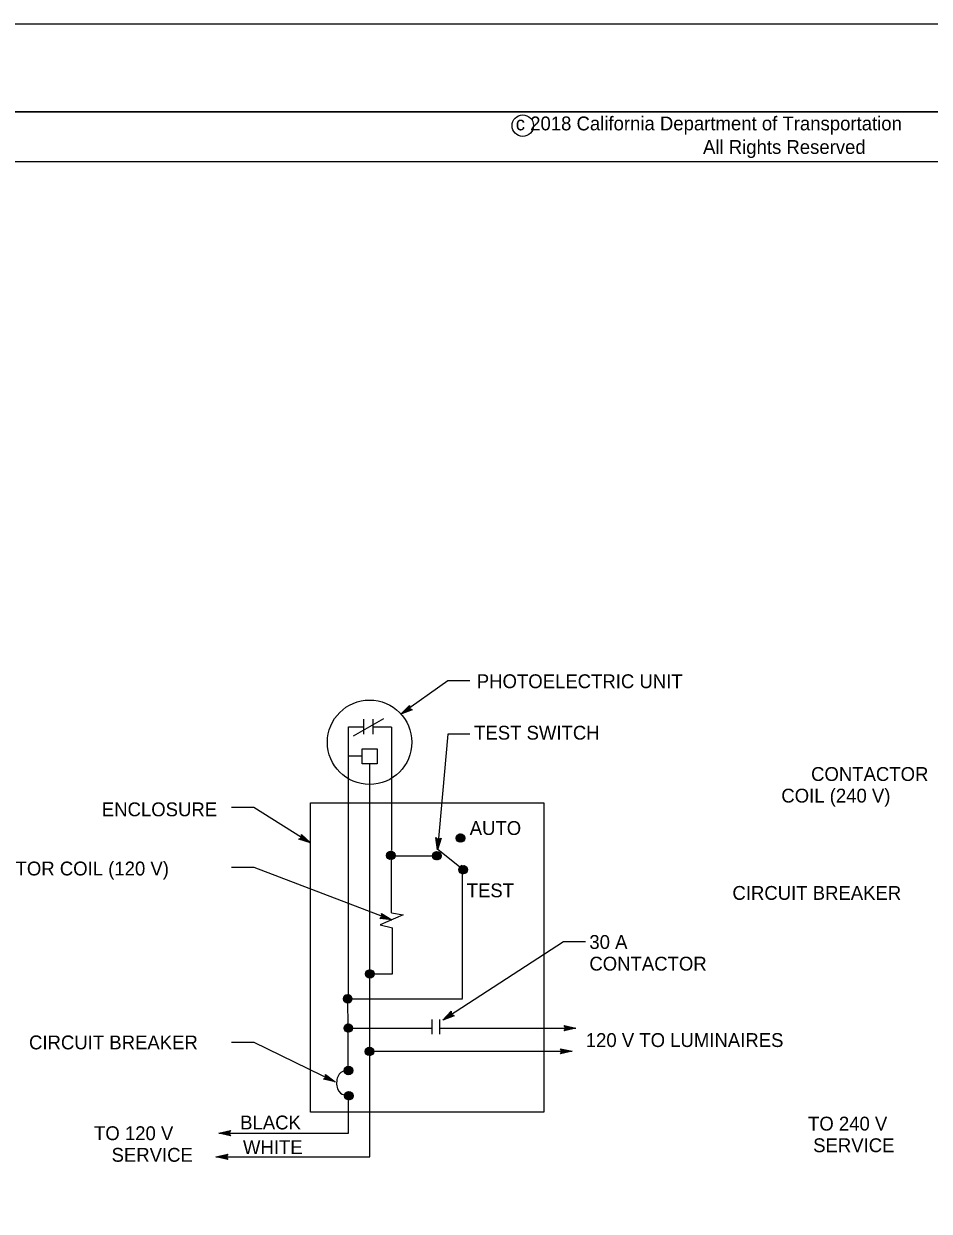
# Model space of a CAD drawing. Extents: x -894 to 866, y -476 to 714.
# Drawn here: x -418 to 39, y 113 to 714 of the extents above; entities that cross this region are included whole.
import ezdxf

# ---------------------------------------------------------------- set-up
doc = ezdxf.new("R2010")
doc.units = 0
for name, color, linetype in [('10 Sheet Format', 7, 'Continuous'), ('56 Stage 3 Anno', 7, 'Continuous'), ('57 Undefined', 7, 'Continuous'), ('60 Nongeo Data', 7, 'Continuous')]:
    doc.layers.add(name, color=color, linetype=linetype)

msp = doc.modelspace()

# ---------------------------------------------------------------- linework, layer by layer
at = {"layer": '10 Sheet Format'}
for p, q in [((-863.46, 668.96), (836.55, 668.96)), ((-813.45, 643.96), (811.55, 643.96))]:
    msp.add_line(p, q, dxfattribs=at)
for points in [[(-894.04, 713.56), (865.96, 713.56), (865.96, -476.44), (-894.04, -476.44)], [(-863.46, -431.04), (836.55, -431.04), (836.55, 668.96), (-863.46, 668.96)]]:
    msp.add_lwpolyline(points, close=True, dxfattribs=at)
msp.add_circle((-166.18, 662.07), 5.42, dxfattribs=at)
at = {"layer": '56 Stage 3 Anno'}
for p, q in [((-227.77, 364.58), (-223.51, 369.01)), ((-222.03, 366.79), (-227.77, 364.58)), ((-222.41, 366.97), (-226.62, 365.34)), ((-226.61, 365.35), (-223.51, 368.58)), ((-225.47, 366.11), (-223.46, 368.2)), ((-222.8, 367.14), (-225.47, 366.11)), ((-224.32, 366.87), (-223.46, 367.77)), ((-223.14, 367.33), (-224.32, 366.87)), ((-223.51, 369.01), (-223.51, 369.01)), ((-223.51, 369.01), (-223.44, 367.46)), ((-223.44, 367.46), (-222.03, 366.79)), ((-222.03, 366.79), (-222.03, 366.79)), ((-227.77, 364.58), (-227.77, 364.58)), ((-279.27, 301.39), (-277.91, 302.15)), ((-273.4, 299.56), (-279.27, 301.39)), ((-279.27, 301.39), (-279.27, 301.39)), ((-274.61, 300.25), (-278.89, 301.59)), ((-275.8, 300.94), (-278.56, 301.8)), ((-277, 301.63), (-278.18, 301.99)), ((-277.91, 302.15), (-277.94, 303.71)), ((-277.94, 303.71), (-277.94, 303.71)), ((-277.94, 303.71), (-273.4, 299.56)), ((-277.93, 303.29), (-274.6, 300.25)), ((-277.93, 302.47), (-277, 301.63)), ((-277.91, 302.86), (-275.8, 300.94)), ((-209.35, 296.03), (-210.17, 302.12)), ((-210.17, 302.12), (-210.17, 302.12)), ((-210.17, 302.12), (-208.91, 301.21)), ((-209.24, 297.42), (-209.83, 301.86)), ((-209.12, 298.79), (-209.5, 301.65)), ((-207.51, 301.9), (-209.35, 296.03)), ((-207.88, 301.71), (-209.23, 297.41)), ((-209, 300.16), (-209.16, 301.39)), ((-208.26, 301.51), (-209.12, 298.79)), ((-208.62, 301.36), (-209, 300.16)), ((-208.91, 301.21), (-207.51, 301.9)), ((-207.51, 301.9), (-207.51, 301.9)), ((-273.4, 299.56), (-273.4, 299.56)), ((-209.35, 296.03), (-209.35, 296.03)), ((-238.46, 261.33), (-237.26, 262.31)), ((-232.37, 260.53), (-238.46, 261.33)), ((-238.46, 261.33), (-238.46, 261.33)), ((-233.68, 261.01), (-238.12, 261.59)), ((-234.97, 261.48), (-237.84, 261.86)), ((-237.26, 262.31), (-237.55, 263.84)), ((-237.55, 263.84), (-237.55, 263.84)), ((-237.55, 263.84), (-232.37, 260.53)), ((-236.26, 261.95), (-237.49, 262.11)), ((-237.47, 263.43), (-233.67, 261.01)), ((-237.37, 263.02), (-234.97, 261.48)), ((-237.33, 262.63), (-236.26, 261.95)), ((-232.37, 260.53), (-232.37, 260.53)), ((-206.6, 209.9), (-202.36, 214.35)), ((-200.87, 212.13), (-206.6, 209.9)), ((-201.25, 212.31), (-205.46, 210.67)), ((-205.45, 210.68), (-202.36, 213.92)), ((-204.31, 211.44), (-202.31, 213.54)), ((-201.65, 212.48), (-204.31, 211.44)), ((-203.16, 212.21), (-202.31, 213.11)), ((-201.99, 212.67), (-203.16, 212.21)), ((-202.36, 214.35), (-202.36, 214.35)), ((-202.36, 214.35), (-202.29, 212.8)), ((-202.29, 212.8), (-200.87, 212.13)), ((-200.87, 212.13), (-200.87, 212.13)), ((-206.6, 209.9), (-206.6, 209.9)), ((-266.93, 179.98), (-265.65, 180.86)), ((-262.18, 179.28), (-266.56, 180.21)), ((-263.43, 179.85), (-266.26, 180.45)), ((-264.69, 180.42), (-265.9, 180.68)), ((-265.65, 180.86), (-265.82, 182.41)), ((-265.82, 182.41), (-265.82, 182.41)), ((-265.82, 182.41), (-260.91, 178.7)), ((-265.77, 182), (-262.17, 179.28)), ((-265.71, 181.57), (-263.43, 179.85)), ((-265.69, 181.18), (-264.69, 180.42)), ((-260.91, 178.7), (-266.93, 179.98)), ((-266.93, 179.98), (-266.93, 179.98)), ((-260.91, 178.7), (-260.91, 178.7))]:
    msp.add_line(p, q, dxfattribs=at)
for points in [[(-192.91, 381.43), (-204.05, 381.43), (-227.77, 364.58)], [(-192.91, 354.45), (-204.05, 354.45), (-209.35, 296.03)], [(-313.3, 317.59), (-302.16, 317.59), (-273.4, 299.56)], [(-313.3, 287.18), (-302.16, 287.18), (-232.37, 260.53)], [(-134.54, 249.39), (-145.68, 249.39), (-206.6, 209.9)], [(-313.3, 198.76), (-302.16, 198.76), (-260.91, 178.7)]]:
    msp.add_lwpolyline(points, dxfattribs=at)
at = {"layer": '60 Nongeo Data'}
for p, q in [((-251.74, 353.65), (-236.34, 362.38)), ((-246.56, 354.52), (-246.56, 362.02)), ((-241.86, 354.52), (-241.86, 362.02)), ((-254.23, 222.84), (-254.23, 358.13)), ((-254.18, 358.09), (-246.68, 358.09)), ((-241.84, 358.09), (-232.52, 358.09)), ((-232.39, 295.57), (-232.39, 358.06)), ((-254.18, 343.41), (-247.34, 343.41)), ((-243.52, 235.36), (-243.52, 339.41)), ((-199.78, 302.13), (-197.43, 299.79)), ((-199.77, 302.18), (-197.93, 304.02)), ((-199.75, 301.5), (-197.25, 303.99)), ((-199.72, 301.37), (-198.2, 299.85)), ((-199.63, 302.7), (-196.87, 299.93)), ((-199.57, 300.97), (-196.72, 303.82)), ((-199.38, 303.15), (-196.41, 300.18)), ((-199.29, 300.54), (-196.29, 303.54)), ((-199.04, 303.52), (-196.04, 300.52)), ((-198.93, 300.19), (-195.95, 303.17)), ((-198.62, 303.81), (-195.76, 300.95)), ((-198.48, 299.94), (-195.69, 302.72)), ((-198.1, 303.99), (-195.58, 301.47)), ((-197.91, 299.79), (-195.54, 302.16)), ((-197.42, 304.02), (-195.54, 302.14)), ((-197.16, 299.84), (-195.59, 301.41)), ((-234.97, 293.16), (-232.85, 295.29)), ((-234.88, 292.54), (-232.23, 295.19)), ((-234.77, 294.07), (-233.76, 295.08)), ((-234.67, 292.05), (-231.74, 294.98)), ((-234.55, 294.42), (-231.58, 291.45)), ((-234.35, 291.66), (-231.34, 294.67)), ((-234.21, 294.79), (-231.21, 291.79)), ((-233.96, 291.35), (-231.03, 294.27)), ((-233.79, 295.07), (-230.93, 292.22)), ((-233.26, 295.25), (-230.76, 292.75)), ((-232.57, 295.27), (-230.73, 293.43)), ((-211.77, 293), (-209.68, 295.1)), ((-211.69, 292.38), (-209.05, 295.01)), ((-211.53, 293.95), (-210.62, 294.86)), ((-211.48, 291.88), (-208.56, 294.8)), ((-211.19, 294.42), (-208.18, 291.41)), ((-211.17, 291.48), (-208.16, 294.5)), ((-210.81, 294.75), (-207.86, 291.8)), ((-210.34, 294.98), (-207.63, 292.27)), ((-209.75, 295.1), (-207.52, 292.86)), ((-196.33, 285.93), (-209.18, 296.07)), ((-208.91, 294.97), (-207.64, 293.7)), ((-234.96, 293.41), (-232.59, 291.05)), ((-234.91, 292.66), (-233.34, 291.08)), ((-234.81, 293.97), (-232.03, 291.19)), ((-233.47, 291.12), (-230.81, 293.79)), ((-232.86, 291.03), (-230.71, 293.17)), ((-232.56, 264.13), (-232.54, 290.87)), ((-231.96, 291.22), (-230.9, 292.28)), ((-230.7, 292.89), (-211.74, 292.89)), ((-211.77, 292.87), (-209.73, 290.84)), ((-211.7, 293.51), (-209.1, 290.91)), ((-211.49, 294.01), (-208.59, 291.12)), ((-211.46, 291.86), (-210.75, 291.15)), ((-210.78, 291.17), (-207.84, 294.1)), ((-210.29, 290.94), (-207.62, 293.62)), ((-209.69, 290.84), (-207.51, 293.02)), ((-208.82, 291.01), (-207.68, 292.14)), ((-198.46, 285.93), (-196.33, 288.06)), ((-198.45, 285.75), (-196.5, 283.81)), ((-198.4, 286.41), (-195.85, 283.86)), ((-198.37, 285.32), (-195.71, 287.97)), ((-198.25, 286.84), (-197.24, 287.85)), ((-198.21, 286.93), (-195.33, 284.05)), ((-198.15, 284.82), (-195.23, 287.75)), ((-197.92, 287.35), (-194.91, 284.34)), ((-197.91, 284.51), (-197.74, 284.34)), ((-197.84, 284.43), (-194.83, 287.44)), ((-197.55, 287.68), (-194.58, 284.71)), ((-197.44, 284.12), (-194.51, 287.05)), ((-197.07, 287.83), (-197.14, 288.14)), ((-197.08, 287.92), (-194.34, 285.18)), ((-196.96, 283.9), (-194.29, 286.56)), ((-196.68, 220.85), (-196.64, 283.79)), ((-196.5, 288.05), (-194.21, 285.76)), ((-196.34, 283.8), (-194.2, 285.95)), ((-195.71, 287.97), (-194.29, 286.54)), ((-195.45, 283.99), (-194.38, 285.06)), ((-231.97, 233.22), (-231.95, 256.47)), ((-245.61, 233.53), (-243.78, 235.36)), ((-245.58, 232.85), (-243.09, 235.34)), ((-245.41, 232.32), (-242.56, 235.16)), ((-245.2, 234.52), (-242.23, 231.54)), ((-245.13, 231.89), (-242.13, 234.88)), ((-244.86, 234.88), (-241.86, 231.88)), ((-244.77, 231.54), (-241.79, 234.52)), ((-244.44, 235.16), (-241.58, 232.31)), ((-243.91, 235.34), (-241.41, 232.84)), ((-243.22, 235.36), (-241.38, 233.52)), ((-245.61, 233.51), (-243.24, 231.14)), ((-245.57, 232.76), (-243.98, 231.18)), ((-245.46, 234.07), (-242.68, 231.28)), ((-244.32, 231.29), (-241.53, 234.07)), ((-243.76, 231.14), (-241.38, 233.52)), ((-243.49, 196.2), (-243.51, 231.12)), ((-243.01, 231.18), (-241.42, 232.77)), ((-241.38, 233.22), (-231.97, 233.22)), ((-256.78, 220.63), (-254.63, 222.78)), ((-256.68, 220.02), (-254.02, 222.69)), ((-256.6, 221.52), (-255.52, 222.6)), ((-256.46, 219.54), (-253.53, 222.47)), ((-256.15, 219.14), (-253.13, 222.15)), ((-255.89, 222.39), (-252.92, 219.42)), ((-255.43, 222.64), (-252.67, 219.88)), ((-254.86, 222.77), (-252.53, 220.45)), ((-254.09, 222.71), (-252.59, 221.21)), ((-256.77, 220.44), (-254.86, 218.54)), ((-256.73, 221.11), (-254.2, 218.58)), ((-256.54, 221.63), (-253.67, 218.76)), ((-256.26, 222.05), (-253.25, 219.05)), ((-255.75, 218.83), (-252.82, 221.76)), ((-255.26, 218.62), (-252.61, 221.27)), ((-254.64, 218.53), (-252.52, 220.65)), ((-254.47, 207.9), (-254.52, 218.55)), ((-253.72, 218.74), (-252.73, 219.73)), ((-252.48, 220.58), (-196.64, 220.58)), ((-212.05, 202.75), (-212.05, 210.25)), ((-208.05, 202.75), (-208.05, 210.25)), ((-256.46, 206.1), (-254.09, 203.74)), ((-256.45, 205.51), (-254.02, 207.95)), ((-256.44, 206.23), (-254.73, 207.95)), ((-256.42, 205.35), (-254.84, 203.77)), ((-256.32, 206.66), (-253.53, 203.88)), ((-256.29, 204.97), (-253.47, 207.79)), ((-256.06, 207.11), (-253.08, 204.14)), ((-256.02, 204.53), (-253.03, 207.52)), ((-255.72, 207.48), (-252.72, 204.48)), ((-255.67, 204.18), (-252.68, 207.17)), ((-255.29, 207.76), (-252.44, 204.91)), ((-255.23, 203.91), (-252.41, 206.73)), ((-254.76, 207.94), (-252.26, 205.44)), ((-254.68, 203.75), (-252.25, 206.18)), ((-254.07, 207.96), (-252.24, 206.12)), ((-253.97, 203.75), (-252.26, 205.47)), ((-252.2, 205.78), (-212.08, 205.78)), ((-208.02, 205.78), (-139.31, 205.78)), ((-144.51, 205.78), (-145.31, 207.12)), ((-145.31, 207.12), (-145.31, 207.12)), ((-145.31, 207.12), (-139.31, 205.78)), ((-139.31, 205.78), (-145.31, 204.45)), ((-145.31, 204.45), (-144.51, 205.78)), ((-145.31, 204.45), (-145.31, 204.45)), ((-145.09, 206.76), (-140.69, 205.78)), ((-140.7, 205.77), (-145.08, 204.81)), ((-142.07, 205.78), (-144.9, 205.15)), ((-144.86, 206.4), (-142.07, 205.78)), ((-144.68, 206.05), (-143.45, 205.78)), ((-143.45, 205.78), (-144.66, 205.51)), ((-139.31, 205.78), (-139.31, 205.78)), ((-254.35, 186.46), (-254.44, 203.79)), ((-245.76, 194.15), (-243.56, 191.94)), ((-245.75, 194.34), (-243.91, 196.18)), ((-245.73, 193.66), (-243.23, 196.16)), ((-245.65, 194.75), (-242.96, 192.05)), ((-245.62, 193.3), (-244.4, 192.08)), ((-245.55, 193.13), (-242.7, 195.98)), ((-245.43, 195.23), (-242.48, 192.28)), ((-245.27, 192.7), (-242.27, 195.7)), ((-245.11, 195.62), (-242.1, 192.6)), ((-244.9, 192.36), (-241.93, 195.34)), ((-244.7, 195.92), (-241.79, 193.01)), ((-244.45, 192.1), (-241.67, 194.89)), ((-244.2, 196.12), (-241.58, 193.51)), ((-243.89, 191.96), (-241.52, 194.33)), ((-243.57, 196.2), (-241.51, 194.14)), ((-243.14, 192), (-241.57, 193.57)), ((-242.59, 195.92), (-241.78, 195.12)), ((-241.54, 194.11), (-141.15, 194.11)), ((-146.35, 194.11), (-147.15, 195.45)), ((-147.15, 195.45), (-147.15, 195.45)), ((-147.15, 195.45), (-141.15, 194.11)), ((-141.15, 194.11), (-147.15, 192.78)), ((-147.15, 192.78), (-146.35, 194.11)), ((-147.15, 192.78), (-147.15, 192.78)), ((-146.94, 195.09), (-142.53, 194.11)), ((-142.54, 194.11), (-146.92, 193.14)), ((-143.92, 194.11), (-146.74, 193.49)), ((-146.7, 194.73), (-143.92, 194.11)), ((-146.53, 194.39), (-145.3, 194.11)), ((-145.3, 194.11), (-146.51, 193.85)), ((-141.15, 194.11), (-141.15, 194.11)), ((-256.35, 184.69), (-254.52, 186.51)), ((-256.33, 184), (-253.84, 186.49)), ((-256.15, 183.47), (-253.3, 186.32)), ((-255.47, 186.14), (-252.5, 183.17)), ((-255.01, 186.39), (-252.25, 183.63)), ((-254.43, 186.52), (-252.12, 184.2)), ((-253.66, 186.45), (-252.19, 184.98)), ((-243.44, 140.78), (-243.48, 191.95)), ((-256.36, 184.2), (-254.44, 182.28)), ((-256.31, 184.86), (-253.77, 182.32)), ((-256.12, 185.38), (-253.25, 182.51)), ((-255.87, 183.04), (-252.88, 186.04)), ((-255.84, 185.8), (-252.83, 182.8)), ((-255.51, 182.69), (-252.53, 185.68)), ((-255.06, 182.44), (-252.27, 185.23)), ((-254.5, 182.29), (-252.12, 184.67)), ((-253.76, 182.33), (-252.16, 183.92)), ((-256.23, 171.72), (-254.16, 173.78)), ((-256.21, 171.44), (-254.32, 169.54)), ((-256.18, 172.1), (-253.65, 169.57)), ((-256.15, 171.09), (-253.53, 173.71)), ((-255.99, 172.62), (-253.12, 169.76)), ((-255.95, 172.7), (-255.14, 173.51)), ((-255.94, 170.59), (-253.03, 173.5)), ((-255.71, 173.05), (-252.7, 170.04)), ((-255.64, 170.19), (-252.62, 173.2)), ((-255.34, 173.39), (-252.37, 170.42)), ((-255.25, 169.87), (-252.31, 172.81)), ((-254.88, 173.63), (-252.12, 170.87)), ((-254.77, 169.64), (-252.08, 172.33)), ((-254.31, 173.77), (-251.98, 171.44)), ((-254.18, 152.62), (-254.27, 169.63)), ((-254.17, 169.53), (-251.97, 171.73)), ((-253.54, 173.71), (-252.04, 172.21)), ((-253.32, 169.67), (-252.12, 170.88)), ((-319.81, 152.76), (-313.81, 154.09)), ((-319.81, 152.76), (-254.44, 152.76)), ((-313.81, 151.42), (-319.81, 152.76)), ((-319.81, 152.76), (-319.81, 152.76)), ((-314.03, 151.77), (-318.43, 152.76)), ((-318.42, 152.76), (-314.05, 153.73)), ((-317.05, 152.76), (-314.22, 153.38)), ((-314.26, 152.13), (-317.05, 152.76)), ((-315.67, 152.75), (-314.46, 153.02)), ((-314.44, 152.48), (-315.67, 152.75)), ((-313.81, 154.09), (-314.61, 152.76)), ((-314.61, 152.76), (-313.81, 151.42)), ((-313.81, 154.09), (-313.81, 154.09)), ((-313.81, 151.42), (-313.81, 151.42)), ((-321.27, 140.82), (-315.27, 142.15)), ((-321.27, 140.82), (-243.44, 140.82)), ((-315.27, 139.48), (-321.27, 140.82)), ((-321.27, 140.82), (-321.27, 140.82)), ((-315.48, 139.83), (-319.89, 140.82)), ((-319.88, 140.82), (-315.5, 141.79)), ((-318.5, 140.82), (-315.68, 141.44)), ((-315.72, 140.19), (-318.5, 140.82)), ((-317.12, 140.81), (-315.91, 141.08)), ((-315.89, 140.54), (-317.12, 140.81)), ((-315.27, 142.15), (-316.07, 140.82)), ((-316.07, 140.82), (-315.27, 139.48)), ((-315.27, 142.15), (-315.27, 142.15)), ((-315.27, 139.48), (-315.27, 139.48))]:
    msp.add_line(p, q, dxfattribs=at)
msp.add_lwpolyline([(-247.36, 339.41), (-247.37, 346.99), (-239.69, 346.99), (-239.69, 339.41)], close=True, dxfattribs=at)
for points in [[(-273.4, 319.74), (-155.6, 319.75), (-155.59, 163.31), (-273.4, 163.3), (-273.4, 319.74)], [(-232.56, 264.13), (-226.57, 263.05), (-238.17, 258.02), (-231.95, 256.47)]]:
    msp.add_lwpolyline(points, dxfattribs=at)
for centre, radius in [((-243.6, 350.35), 21.33), ((-197.66, 301.91), 2.13), ((-232.84, 293.16), 2.13), ((-209.64, 292.97), 2.13), ((-196.33, 285.93), 2.13), ((-243.49, 233.25), 2.13), ((-254.65, 220.66), 2.13), ((-254.35, 205.85), 2.13), ((-243.64, 194.07), 2.13), ((-254.24, 184.4), 2.13), ((-254.1, 171.65), 2.13)]:
    msp.add_circle(centre, radius, dxfattribs=at)
msp.add_ellipse((-256.22, 178.17), major_axis=(0.11, 6.01), ratio=0.672474, start_param=0, end_param=3.141593, dxfattribs=at)

# ---------------------------------------------------------------- texts
at = {"layer": '10 Sheet Format'}
for s, p in [('c 2018 California Department of Transportation', (-169.73, 659.67)), ('All Rights Reserved', (-75.1, 647.77))]:
    msp.add_text(s, height=7, dxfattribs=at).set_placement(p)
at = {"layer": '57 Undefined'}
for s, p in [('PHOTOELECTRIC UNIT', (-189.42, 377.69)), ('TEST SWITCH', (-190.8, 351.67)), ('CONTACTOR', (-20.5, 330.79)), ('COIL (240 V)', (-35.54, 319.86)), ('ENCLOSURE', (-378.9, 312.93)), ('AUTO', (-193.01, 303.48)), ('CONTACTOR COIL (120 V)', (-462.02, 283.02)), ('TEST', (-194.54, 271.99)), ('CIRCUIT BREAKER', (-60.25, 270.68)), ('30 A', (-132.54, 245.87)), ('CONTACTOR', (-132.54, 234.93)), ('CIRCUIT BREAKER', (-415.69, 195.11)), ('120 V TO LUMINAIRES', (-134.36, 196.29)), ('TO 120 V', (-382.85, 149.21)), ('BLACK', (-309, 154.63)), ('TO 240 V', (-22.05, 154.07)), (' SERVICE', (-22.05, 143.13)), ('SERVICE', (-373.98, 138.28)), ('WHITE', (-307.58, 142.16))]:
    msp.add_text(s, height=7, dxfattribs=at).set_placement(p)

doc.saveas('drawing.dxf')
